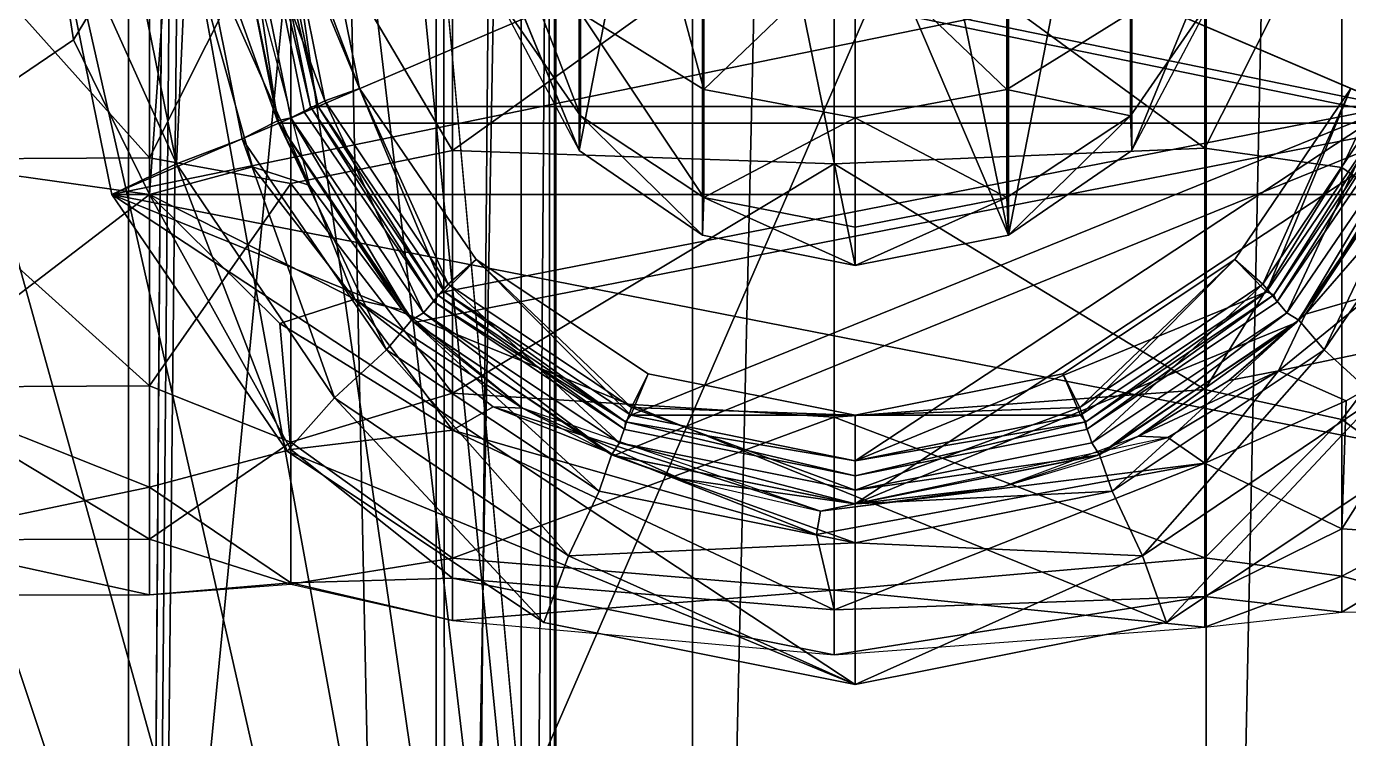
# Model space of a CAD drawing. Units: millimetres at full size, sheet at 1:50. Extents: x -9750 to 9750, y -6680 to 6675.
# Drawn here: x -4134.61 to -4112.53, y 3886.97 to 3898.86 of the extents above; entities that cross this region are included whole.
import ezdxf

# ---------------------------------------------------------------- set-up
doc = ezdxf.new("R2010")
doc.units = ezdxf.units.MM
doc.header["$LTSCALE"] = 50
doc.layers.add('0-A_汎用オブジェクト（実装）', color=4, linetype='Continuous')

msp = doc.modelspace()

# ---------------------------------------------------------------- wipeouts: each hides what was drawn before it
msp.add_wipeout([(-5115.77, 3745.05), (-4015.77, 3745.05), (-4015.77, 5120.05), (-4015.77, 5120.05)])

# ---------------------------------------------------------------- next in the draw order: wipeouts: each hides what was drawn before it
msp.add_wipeout([(-5115.77, 3745.05), (-4015.77, 5120.05), (-5115.77, 5120.05), (-5115.77, 5120.05)])

# ---------------------------------------------------------------- next in the draw order: linework, layer by layer
at = {"layer": '0-A_汎用オブジェクト（実装）'}
for p, q in [((-4125.77, 3821.98), (-4125.77, 4004.29)), ((-4125.77, 3936.37), (-4125.77, 3821.98)), ((-4125.77, 3931.06), (-4125.77, 3821.98)), ((-4125.77, 3845.32), (-4125.77, 3925.41)), ((-4125.77, 3845.32), (-4125.77, 3925.41)), ((-4125.77, 3821.44), (-4125.77, 3925.41)), ((-4125.77, 3925.41), (-4125.77, 3821.44)), ((-4134.27, 3901.37), (-4133.19, 3896.06)), ((-4131.02, 3901.37), (-4130.2, 3897.34)), ((-4129.97, 3897.43), (-4130.77, 3901.37)), ((-4130.77, 3901.37), (-4129.97, 3897.43)), ((-4125.38, 3896.79), (-4127.27, 3901.37)), ((-4127.27, 3901.37), (-4125.38, 3896.79)), ((-4129.05, 3897.83), (-4127.1, 3894.97)), ((-4127.1, 3894.97), (-4129.05, 3897.83)), ((-4114.43, 3894.97), (-4112.49, 3897.83)), ((-4112.49, 3897.83), (-4114.43, 3894.97)), ((-4130.2, 3897.34), (-4127.98, 3894.08)), ((-4127.8, 3894.26), (-4129.97, 3897.43)), ((-4129.97, 3897.43), (-4127.8, 3894.26)), ((-4111.56, 3897.43), (-4113.73, 3894.26)), ((-4113.73, 3894.26), (-4111.56, 3897.43)), ((-4113.56, 3894.08), (-4111.34, 3897.34)), ((-4123.32, 3895.38), (-4125.38, 3896.79)), ((-4125.38, 3896.79), (-4123.32, 3895.38)), ((-4116.15, 3896.79), (-4118.21, 3895.38)), ((-4118.21, 3895.38), (-4116.15, 3896.79)), ((-4133.19, 3896.06), (-4130.26, 3891.77)), ((-4123.32, 3895.38), (-4120.77, 3894.87)), ((-4120.77, 3894.87), (-4118.21, 3895.38)), ((-4124.23, 3893.06), (-4127.1, 3894.97)), ((-4127.1, 3894.97), (-4124.23, 3893.06)), ((-4114.43, 3894.97), (-4117.3, 3893.06)), ((-4124.62, 3892.13), (-4127.8, 3894.26)), ((-4127.8, 3894.26), (-4124.62, 3892.13)), ((-4113.73, 3894.26), (-4116.91, 3892.13)), ((-4116.91, 3892.13), (-4113.73, 3894.26)), ((-4127.98, 3894.08), (-4124.71, 3891.91)), ((-4124.71, 3891.91), (-4127.98, 3894.08)), ((-4116.82, 3891.91), (-4113.56, 3894.08)), ((-4124.23, 3893.06), (-4120.77, 3892.37)), ((-4120.77, 3892.37), (-4124.23, 3893.06)), ((-4117.3, 3893.06), (-4120.77, 3892.37)), ((-4124.62, 3892.13), (-4120.77, 3891.36)), ((-4120.77, 3891.36), (-4124.62, 3892.13)), ((-4116.91, 3892.13), (-4120.77, 3891.36)), ((-4120.77, 3891.36), (-4116.91, 3892.13)), ((-4124.71, 3891.91), (-4120.77, 3891.12)), ((-4120.77, 3891.12), (-4124.71, 3891.91)), ((-4116.82, 3891.91), (-4120.77, 3891.12)), ((-4120.77, 3891.12), (-4116.82, 3891.91)), ((-4125.97, 3888.91), (-4130.26, 3891.77)), ((-4130.26, 3891.77), (-4125.97, 3888.91)), ((-4115.57, 3888.91), (-4111.27, 3891.77)), ((-4111.27, 3891.77), (-4115.57, 3888.91)), ((-4120.77, 3890.89), (-4123.69, 3891.31)), ((-4118.29, 3891.18), (-4120.77, 3890.89)), ((-4120.77, 3887.87), (-4125.97, 3888.91)), ((-4125.97, 3888.91), (-4120.77, 3887.87))]:
    msp.add_line(p, q, dxfattribs=at)
for points in [[(-4135.14, 3827.41), (-4132.91, 3823.02), (-4132.91, 4259.72)], [(-4132.91, 4259.72), (-4132.91, 3823.02), (-4131.69, 3991.61)], [(-4140.53, 4041.37), (-4123.49, 3854.34), (-4123.49, 4228.39)], [(-4114.91, 4228.23), (-4123.49, 4228.39), (-4123.49, 3854.34)], [(-4123.49, 3854.34), (-4114.91, 3854.5), (-4114.91, 4228.23)], [(-4107.2, 4227.77), (-4114.91, 4228.23), (-4114.91, 3854.5)], [(-4114.91, 3854.5), (-4107.2, 3854.96), (-4107.2, 4227.77)], [(-4140.53, 4041.37), (-4141.35, 4033.26), (-4123.49, 3854.34)], [(-4141.35, 4033.26), (-4143.69, 4025.7), (-4123.49, 3854.34)], [(-4143.69, 4025.7), (-4147.4, 4018.87), (-4123.49, 3854.34)], [(-4147.4, 4018.87), (-4152.31, 4012.91), (-4123.49, 3854.34)], [(-4152.31, 4012.91), (-4158.27, 4008), (-4123.49, 3854.34)], [(-4158.27, 4008), (-4165.1, 4004.29), (-4123.49, 3854.34)], [(-4165.1, 4004.29), (-4172.66, 4001.94), (-4123.49, 3854.34)], [(-4125.77, 3821.98), (-4125.77, 4004.29), (-4125.83, 4002.21)], [(-4125.83, 4002.21), (-4126.03, 4000.26), (-4125.77, 3821.98)], [(-4123.49, 3854.34), (-4172.66, 4001.94), (-4180.77, 4001.13)], [(-4126.03, 4000.26), (-4127.74, 3994.9), (-4127.57, 3822.35)], [(-4127.57, 3822.35), (-4125.77, 3821.98), (-4126.03, 4000.26)], [(-4127.57, 3822.35), (-4127.74, 3994.9), (-4131.13, 3991.8)], [(-4131.13, 3991.8), (-4131.41, 3991.7), (-4132.91, 3823.02)], [(-4131.13, 3991.8), (-4132.91, 3823.02), (-4127.57, 3822.35)], [(-4131.41, 3991.7), (-4131.69, 3991.61), (-4132.91, 3823.02)], [(-4136.43, 3862.6), (-4105.77, 3933.22), (-4138.64, 3907.09)], [(-4105.77, 3933.22), (-4136.43, 3862.6), (-4105.77, 3879.3)], [(-4136.36, 3837.35), (-4127.77, 3925.41), (-4171.28, 3840.24)], [(-4127.77, 3925.41), (-4136.36, 3837.35), (-4127.77, 3845.33)], [(-4127.77, 3845.33), (-4126.35, 3845.33), (-4126.35, 3925.41)], [(-4127.77, 3845.33), (-4126.35, 3925.41), (-4127.77, 3925.41)], [(-4126.35, 3845.33), (-4125.77, 3845.33), (-4125.77, 3925.41)], [(-4126.35, 3845.33), (-4125.77, 3925.41), (-4126.35, 3925.41)], [(-4120.77, 3907.87), (-4123.32, 3907.35), (-4118.21, 3895.38)], [(-4118.21, 3907.35), (-4120.77, 3907.87), (-4118.21, 3895.38)], [(-4125.38, 3896.79), (-4123.32, 3907.35), (-4125.38, 3905.94)], [(-4125.38, 3896.79), (-4123.32, 3895.38), (-4123.32, 3907.35)], [(-4123.32, 3895.38), (-4120.77, 3894.87), (-4123.32, 3907.35)], [(-4120.77, 3894.87), (-4118.21, 3895.38), (-4123.32, 3907.35)], [(-4116.15, 3905.94), (-4118.21, 3907.35), (-4118.21, 3895.38), (-4116.15, 3905.94), (-4118.21, 3895.38), (-4116.15, 3896.79)], [(-4134.27, 3901.37), (-4133.19, 3896.06), (-4108.35, 3906.67)], [(-4107.27, 3901.37), (-4108.35, 3906.67), (-4133.19, 3896.06)], [(-4125.38, 3905.94), (-4127.27, 3901.37), (-4125.38, 3896.79)], [(-4116.15, 3896.79), (-4114.27, 3901.37), (-4116.15, 3905.94)], [(-4131.24, 3901.37), (-4111.13, 3897.25), (-4130.4, 3905.48)], [(-4110.29, 3901.37), (-4130.4, 3905.48), (-4111.13, 3897.25)], [(-4123.3, 3897.81), (-4125.36, 3905.44), (-4125.36, 3899.09)], [(-4125.36, 3905.44), (-4123.3, 3897.81), (-4123.3, 3904.45)], [(-4130.52, 3901.37), (-4111.79, 3897.53), (-4129.74, 3905.2)], [(-4111.01, 3901.37), (-4129.74, 3905.2), (-4111.79, 3897.53)], [(-4120.77, 3900.24), (-4123.3, 3904.45), (-4123.3, 3897.81)], [(-4118.24, 3904.45), (-4120.77, 3900.24), (-4118.24, 3897.81)], [(-4116.17, 3899.09), (-4118.24, 3904.45), (-4118.24, 3897.81)], [(-4132.56, 3896.67), (-4132.56, 3901.37), (-4136.77, 3901.37)], [(-4136.77, 3901.37), (-4136.77, 3896.65), (-4132.56, 3896.67)], [(-4134.25, 3901.36), (-4136.77, 3896.65), (-4133.83, 3898.64)], [(-4134.27, 3901.37), (-4132.11, 3896.57), (-4133.08, 3901.37)], [(-4132.11, 3896.57), (-4134.27, 3901.37), (-4133.19, 3896.06)], [(-4133.83, 3898.64), (-4132.18, 3901.36), (-4134.25, 3901.36)], [(-4132.56, 3896.06), (-4132.18, 3901.36), (-4133.83, 3898.64)], [(-4108.35, 3896.06), (-4107.27, 3901.37), (-4133.19, 3896.06)], [(-4132.11, 3896.57), (-4131.89, 3901.37), (-4133.08, 3901.37)], [(-4130.2, 3901.37), (-4132.56, 3901.37), (-4132.56, 3896.67)], [(-4132.56, 3896.67), (-4130.2, 3896.24), (-4130.2, 3901.37)], [(-4132.18, 3901.36), (-4132.56, 3896.06), (-4130.84, 3896.52)], [(-4132.18, 3901.36), (-4130.84, 3896.52), (-4129.88, 3896.21)], [(-4132.18, 3901.36), (-4129.88, 3896.21), (-4131.25, 3901.36)], [(-4131.89, 3901.37), (-4132.11, 3896.57), (-4131.01, 3896.99)], [(-4130.42, 3897.29), (-4131.89, 3901.37), (-4131.01, 3896.99)], [(-4131.89, 3901.37), (-4130.42, 3897.29), (-4131.24, 3901.37)], [(-4131.25, 3901.36), (-4130.4, 3897.25), (-4131.24, 3901.37)], [(-4130.4, 3897.25), (-4129.88, 3896.21), (-4131.25, 3901.36)], [(-4130.4, 3897.25), (-4111.13, 3897.25), (-4131.24, 3901.37)], [(-4130.42, 3897.29), (-4131.02, 3901.37), (-4131.24, 3901.37)], [(-4131.02, 3901.37), (-4130.42, 3897.29), (-4130.2, 3897.34)], [(-4131.02, 3901.37), (-4129.63, 3897.62), (-4130.39, 3901.37)], [(-4129.63, 3897.62), (-4131.02, 3901.37), (-4130.2, 3897.34)], [(-4130.77, 3901.37), (-4129.97, 3897.43), (-4129.87, 3897.52)], [(-4129.87, 3897.52), (-4130.65, 3901.37), (-4130.77, 3901.37)], [(-4130.77, 3901.37), (-4129.87, 3897.52), (-4130.65, 3901.37)], [(-4129.87, 3897.52), (-4130.77, 3901.37), (-4129.97, 3897.43)], [(-4130.65, 3901.37), (-4129.87, 3897.52), (-4129.74, 3897.53)], [(-4129.74, 3897.53), (-4130.52, 3901.37), (-4130.65, 3901.37)], [(-4130.65, 3901.37), (-4129.74, 3897.53), (-4130.52, 3901.37)], [(-4129.74, 3897.53), (-4130.65, 3901.37), (-4129.87, 3897.52)], [(-4129.05, 3897.83), (-4129.77, 3901.37), (-4130.52, 3901.37)], [(-4130.52, 3901.37), (-4129.74, 3897.53), (-4129.05, 3897.83)], [(-4129.74, 3897.53), (-4111.79, 3897.53), (-4130.52, 3901.37)], [(-4130.39, 3901.37), (-4129.05, 3897.83), (-4129.77, 3901.37)], [(-4129.05, 3897.83), (-4130.39, 3901.37), (-4129.63, 3897.62)], [(-4127.5, 3896.79), (-4127.5, 3901.37), (-4130.2, 3901.37)], [(-4130.2, 3901.37), (-4130.2, 3896.24), (-4127.5, 3896.79)], [(-4121.12, 3901.36), (-4127.5, 3901.37), (-4127.5, 3896.79)], [(-4127.5, 3896.79), (-4121.12, 3896.57), (-4121.12, 3901.36)], [(-4126.76, 3899.39), (-4125.38, 3896.79), (-4127.27, 3901.37)], [(-4121.12, 3901.36), (-4121.12, 3896.57), (-4114.93, 3896.83)], [(-4114.93, 3896.83), (-4114.93, 3901.36), (-4121.12, 3901.36)], [(-4114.27, 3901.37), (-4116.15, 3896.79), (-4114.78, 3899.39)], [(-4112.64, 3901.37), (-4114.93, 3901.36), (-4114.93, 3896.83)], [(-4114.93, 3896.83), (-4112.64, 3896.51), (-4112.64, 3901.37)], [(-4110.55, 3900.88), (-4112.64, 3901.37), (-4112.64, 3896.51)], [(-4125.36, 3897.37), (-4126.76, 3901), (-4126.76, 3899.39)], [(-4126.76, 3901), (-4125.36, 3897.37), (-4125.36, 3899.09)], [(-4112.64, 3896.51), (-4110.55, 3895.06), (-4110.55, 3900.88)], [(-4120.77, 3900.24), (-4123.3, 3897.81), (-4120.77, 3897.34)], [(-4120.77, 3897.34), (-4118.24, 3897.81), (-4120.77, 3900.24)], [(-4126.76, 3899.39), (-4125.38, 3896.79), (-4125.36, 3897.37)], [(-4116.15, 3896.79), (-4114.78, 3899.39), (-4116.17, 3897.37)], [(-4114.78, 3899.39), (-4116.17, 3899.09), (-4116.17, 3897.37)], [(-4123.3, 3896.01), (-4125.36, 3899.09), (-4125.36, 3897.37)], [(-4125.36, 3899.09), (-4123.3, 3896.01), (-4123.3, 3897.81)], [(-4118.24, 3897.81), (-4116.17, 3897.37), (-4116.17, 3899.09)], [(-4133.83, 3898.64), (-4136.77, 3896.65), (-4132.56, 3896.06)], [(-4112.14, 3894.38), (-4109.68, 3898.16), (-4113.25, 3894.06)], [(-4113.25, 3894.06), (-4109.68, 3898.16), (-4110.9, 3897.86)], [(-4129.05, 3897.83), (-4129.74, 3897.53), (-4127.63, 3894.43)], [(-4127.57, 3894.56), (-4129.05, 3897.83), (-4129.63, 3897.62)], [(-4129.05, 3897.83), (-4127.57, 3894.56), (-4127.1, 3894.97)], [(-4127.63, 3894.43), (-4127.1, 3894.97), (-4129.05, 3897.83)], [(-4123.3, 3896.01), (-4120.77, 3897.34), (-4123.3, 3897.81)], [(-4120.77, 3897.34), (-4118.24, 3896.01), (-4118.24, 3897.81)], [(-4116.17, 3897.37), (-4118.24, 3897.81), (-4118.24, 3896.01)], [(-4113.96, 3894.56), (-4112.49, 3897.83), (-4114.43, 3894.97)], [(-4112.49, 3897.83), (-4114.43, 3894.97), (-4113.9, 3894.43)], [(-4112.49, 3897.83), (-4113.96, 3894.56), (-4111.9, 3897.62)], [(-4113.9, 3894.43), (-4111.79, 3897.53), (-4112.49, 3897.83)], [(-4110.9, 3897.86), (-4113.25, 3894.06), (-4111.13, 3897.25)], [(-4127.98, 3894.08), (-4129.63, 3897.62), (-4130.2, 3897.34)], [(-4129.87, 3897.52), (-4129.97, 3897.43), (-4127.8, 3894.26)], [(-4127.8, 3894.26), (-4129.87, 3897.52), (-4129.97, 3897.43)], [(-4129.74, 3897.53), (-4129.87, 3897.52), (-4127.75, 3894.38)], [(-4127.75, 3894.38), (-4129.74, 3897.53), (-4129.87, 3897.52)], [(-4127.8, 3894.26), (-4127.75, 3894.38), (-4129.87, 3897.52), (-4127.8, 3894.26), (-4124.61, 3892.26), (-4127.75, 3894.38)], [(-4129.87, 3897.52), (-4127.8, 3894.26), (-4127.75, 3894.38)], [(-4127.75, 3894.38), (-4127.63, 3894.43), (-4129.74, 3897.53)], [(-4127.63, 3894.43), (-4111.79, 3897.53), (-4129.74, 3897.53)], [(-4129.74, 3897.53), (-4127.75, 3894.38), (-4127.63, 3894.43)], [(-4129.63, 3897.62), (-4127.98, 3894.08), (-4127.57, 3894.56)], [(-4124.52, 3892.37), (-4111.79, 3897.53), (-4127.63, 3894.43)], [(-4120.77, 3891.61), (-4124.61, 3892.26), (-4120.77, 3891.36), (-4120.77, 3891.61), (-4111.79, 3897.53), (-4124.52, 3892.37), (-4120.77, 3891.61), (-4113.9, 3894.43), (-4111.79, 3897.53)], [(-4113.56, 3894.08), (-4111.9, 3897.62), (-4113.96, 3894.56)], [(-4111.79, 3897.53), (-4113.9, 3894.43), (-4113.78, 3894.38)], [(-4113.78, 3894.38), (-4111.79, 3897.53), (-4113.9, 3894.43)], [(-4113.78, 3894.38), (-4111.66, 3897.52), (-4111.79, 3897.53)], [(-4111.79, 3897.53), (-4113.78, 3894.38), (-4111.66, 3897.52)], [(-4111.66, 3897.52), (-4113.78, 3894.38), (-4113.73, 3894.26)], [(-4113.73, 3894.26), (-4111.66, 3897.52), (-4113.78, 3894.38)], [(-4113.73, 3894.26), (-4111.56, 3897.43), (-4111.66, 3897.52)], [(-4111.66, 3897.52), (-4113.73, 3894.26), (-4111.56, 3897.43)], [(-4111.9, 3897.62), (-4113.56, 3894.08), (-4111.34, 3897.34)], [(-4128.18, 3893.96), (-4130.2, 3897.34), (-4130.42, 3897.29)], [(-4130.2, 3897.34), (-4128.18, 3893.96), (-4127.98, 3894.08)], [(-4123.32, 3895.38), (-4125.36, 3897.37), (-4125.38, 3896.79)], [(-4125.36, 3897.37), (-4123.32, 3895.38), (-4123.3, 3896.01)], [(-4120.77, 3897.34), (-4123.3, 3896.01), (-4120.77, 3895.51)], [(-4118.24, 3896.01), (-4120.77, 3897.34), (-4120.77, 3895.51)], [(-4118.21, 3895.38), (-4116.17, 3897.37), (-4118.24, 3896.01)], [(-4116.17, 3897.37), (-4118.21, 3895.38), (-4116.15, 3896.79)], [(-4113.36, 3893.96), (-4111.34, 3897.34), (-4113.56, 3894.08)], [(-4111.34, 3897.34), (-4113.36, 3893.96), (-4111.11, 3897.29)], [(-4128.6, 3893.46), (-4130.42, 3897.29), (-4131.01, 3896.99)], [(-4130.42, 3897.29), (-4128.6, 3893.46), (-4128.18, 3893.96)], [(-4128.34, 3894.13), (-4128.14, 3893.92), (-4130.4, 3897.25)], [(-4128.14, 3893.92), (-4111.13, 3897.25), (-4130.4, 3897.25)], [(-4128.34, 3894.13), (-4130.4, 3897.25), (-4129.88, 3896.21)], [(-4124.8, 3891.7), (-4111.13, 3897.25), (-4128.14, 3893.92)], [(-4120.77, 3890.89), (-4111.13, 3897.25), (-4124.8, 3891.7)], [(-4120.77, 3890.89), (-4113.4, 3893.92), (-4111.13, 3897.25)], [(-4113.4, 3893.92), (-4113.25, 3894.06), (-4111.13, 3897.25)], [(-4112.94, 3893.46), (-4111.11, 3897.29), (-4113.36, 3893.96)], [(-4111.11, 3897.29), (-4112.94, 3893.46), (-4110.53, 3896.99)], [(-4129.47, 3892.66), (-4131.01, 3896.99), (-4132.11, 3896.57)], [(-4131.01, 3896.99), (-4129.47, 3892.66), (-4128.6, 3893.46)], [(-4112.06, 3892.66), (-4110.53, 3896.99), (-4112.94, 3893.46)], [(-4132.56, 3892.86), (-4132.56, 3896.67), (-4136.77, 3896.65)], [(-4136.77, 3896.65), (-4136.77, 3892.84), (-4132.56, 3892.86)], [(-4136.77, 3892.84), (-4132.56, 3896.06), (-4136.77, 3896.65)], [(-4130.2, 3896.24), (-4132.56, 3896.67), (-4132.56, 3892.86)], [(-4127.5, 3892.74), (-4127.5, 3896.79), (-4130.2, 3896.24)], [(-4121.12, 3896.57), (-4127.5, 3896.79), (-4127.5, 3892.74)], [(-4114.93, 3892.8), (-4114.93, 3896.83), (-4121.12, 3896.57)], [(-4112.64, 3896.51), (-4114.93, 3896.83), (-4114.93, 3892.8)], [(-4130.26, 3891.77), (-4132.11, 3896.57), (-4133.19, 3896.06)], [(-4132.56, 3896.06), (-4129.13, 3894.31), (-4130.84, 3896.52)], [(-4132.11, 3896.57), (-4130.26, 3891.77), (-4129.47, 3892.66)], [(-4130.84, 3896.52), (-4129.13, 3894.31), (-4129.88, 3896.21)], [(-4127.5, 3892.74), (-4121.12, 3892.34), (-4121.12, 3896.57)], [(-4121.12, 3896.57), (-4121.12, 3892.34), (-4114.93, 3892.8)], [(-4114.93, 3892.8), (-4112.64, 3892.3), (-4112.64, 3896.51)], [(-4110.55, 3895.06), (-4112.64, 3896.51), (-4112.64, 3892.3)], [(-4132.56, 3892.86), (-4130.2, 3891.92), (-4130.2, 3896.24)], [(-4130.2, 3896.24), (-4130.2, 3891.92), (-4127.5, 3892.74)], [(-4129.13, 3894.31), (-4128.34, 3894.13), (-4129.88, 3896.21)], [(-4132.56, 3896.06), (-4136.77, 3892.84), (-4132.56, 3891.17)], [(-4115.57, 3888.91), (-4111.27, 3891.77), (-4133.19, 3896.06)], [(-4120.77, 3887.87), (-4133.19, 3896.06), (-4130.26, 3891.77)], [(-4120.77, 3887.87), (-4115.57, 3888.91), (-4133.19, 3896.06)], [(-4111.27, 3891.77), (-4108.35, 3896.06), (-4133.19, 3896.06)], [(-4130.38, 3893.9), (-4129.13, 3894.31), (-4132.56, 3896.06)], [(-4132.56, 3891.17), (-4130.2, 3891.8), (-4132.56, 3896.06)], [(-4132.56, 3896.06), (-4130.2, 3891.8), (-4130.38, 3893.9)], [(-4120.77, 3894.87), (-4123.3, 3896.01), (-4123.32, 3895.38)], [(-4120.77, 3895.51), (-4123.3, 3896.01), (-4120.77, 3894.87)], [(-4118.21, 3895.38), (-4118.24, 3896.01), (-4120.77, 3894.87)], [(-4120.77, 3894.87), (-4118.24, 3896.01), (-4120.77, 3895.51)], [(-4127.1, 3894.97), (-4127.63, 3894.43), (-4124.52, 3892.37)], [(-4124.51, 3892.5), (-4127.1, 3894.97), (-4127.57, 3894.56)], [(-4127.1, 3894.97), (-4124.51, 3892.5), (-4124.23, 3893.06)], [(-4124.52, 3892.37), (-4124.23, 3893.06), (-4127.1, 3894.97)], [(-4117.02, 3892.5), (-4114.43, 3894.97), (-4117.3, 3893.06)], [(-4114.43, 3894.97), (-4117.3, 3893.06), (-4117.01, 3892.37)], [(-4114.43, 3894.97), (-4117.02, 3892.5), (-4113.96, 3894.56)], [(-4117.01, 3892.37), (-4113.9, 3894.43), (-4114.43, 3894.97)], [(-4112.64, 3892.3), (-4110.55, 3890.78), (-4110.55, 3895.06)], [(-4124.71, 3891.91), (-4127.57, 3894.56), (-4127.98, 3894.08)], [(-4127.63, 3894.43), (-4127.75, 3894.38), (-4124.61, 3892.26)], [(-4124.61, 3892.26), (-4127.63, 3894.43), (-4127.75, 3894.38)], [(-4124.61, 3892.26), (-4124.52, 3892.37), (-4127.63, 3894.43)], [(-4127.63, 3894.43), (-4124.61, 3892.26), (-4124.52, 3892.37)], [(-4127.57, 3894.56), (-4124.71, 3891.91), (-4124.51, 3892.5)], [(-4116.92, 3892.26), (-4113.78, 3894.38), (-4113.9, 3894.43), (-4116.92, 3892.26), (-4117.01, 3892.37), (-4120.77, 3891.61)], [(-4113.9, 3894.43), (-4120.77, 3891.61), (-4117.01, 3892.37)], [(-4116.82, 3891.91), (-4113.96, 3894.56), (-4117.02, 3892.5)], [(-4113.9, 3894.43), (-4117.01, 3892.37), (-4116.92, 3892.26)], [(-4116.92, 3892.26), (-4113.9, 3894.43), (-4117.01, 3892.37)], [(-4113.9, 3894.43), (-4116.92, 3892.26), (-4113.78, 3894.38)], [(-4113.96, 3894.56), (-4116.82, 3891.91), (-4113.56, 3894.08)], [(-4127.5, 3892.12), (-4129.13, 3894.31), (-4130.38, 3893.9)], [(-4129.13, 3894.31), (-4127.5, 3892.12), (-4126.82, 3892.51)], [(-4129.13, 3894.31), (-4126.82, 3892.51), (-4126.33, 3892.49)], [(-4129.13, 3894.31), (-4126.33, 3892.49), (-4128.34, 3894.13)], [(-4124.62, 3892.13), (-4127.75, 3894.38), (-4127.8, 3894.26)], [(-4127.8, 3894.26), (-4124.62, 3892.13), (-4124.61, 3892.26)], [(-4127.75, 3894.38), (-4124.62, 3892.13), (-4124.61, 3892.26)], [(-4113.78, 3894.38), (-4116.92, 3892.26), (-4116.91, 3892.13)], [(-4116.91, 3892.13), (-4113.78, 3894.38), (-4116.92, 3892.26)], [(-4116.91, 3892.13), (-4113.73, 3894.26), (-4113.78, 3894.38)], [(-4113.78, 3894.38), (-4116.91, 3892.13), (-4113.73, 3894.26)], [(-4113.7, 3893.11), (-4110.55, 3893.77), (-4112.14, 3894.38)], [(-4113.7, 3893.11), (-4112.14, 3894.38), (-4113.25, 3894.06)], [(-4128.14, 3893.92), (-4126.33, 3892.49), (-4128.34, 3894.13)], [(-4124.84, 3891.71), (-4127.98, 3894.08), (-4128.18, 3893.96)], [(-4127.98, 3894.08), (-4124.84, 3891.71), (-4124.71, 3891.91)], [(-4116.69, 3891.71), (-4113.56, 3894.08), (-4116.82, 3891.91)], [(-4113.56, 3894.08), (-4116.69, 3891.71), (-4113.36, 3893.96)], [(-4113.7, 3893.11), (-4113.25, 3894.06), (-4114.53, 3892.95)], [(-4113.25, 3894.06), (-4114.53, 3892.95), (-4113.4, 3893.92)], [(-4130.2, 3891.8), (-4127.5, 3892.12), (-4130.38, 3893.9)], [(-4125.05, 3891.1), (-4128.18, 3893.96), (-4128.6, 3893.46)], [(-4128.18, 3893.96), (-4125.05, 3891.1), (-4124.84, 3891.71)], [(-4126.33, 3892.49), (-4124.8, 3891.7), (-4128.14, 3893.92)], [(-4113.4, 3893.92), (-4120.77, 3890.89), (-4116.73, 3891.7)], [(-4116.73, 3891.7), (-4116.04, 3892.02), (-4113.4, 3893.92)], [(-4116.48, 3891.1), (-4113.36, 3893.96), (-4116.69, 3891.71)], [(-4113.36, 3893.96), (-4116.48, 3891.1), (-4112.94, 3893.46)], [(-4113.4, 3893.92), (-4116.04, 3892.02), (-4114.53, 3892.95)], [(-4110.55, 3893.77), (-4113.7, 3893.11), (-4112.57, 3892.61)], [(-4112.57, 3892.61), (-4112.64, 3890.47), (-4110.55, 3893.77)], [(-4110.55, 3893.77), (-4112.64, 3890.47), (-4110.55, 3890.34)], [(-4125.56, 3890.02), (-4128.6, 3893.46), (-4129.47, 3892.66)], [(-4128.6, 3893.46), (-4125.56, 3890.02), (-4125.05, 3891.1)], [(-4115.97, 3890.02), (-4112.94, 3893.46), (-4116.48, 3891.1)], [(-4112.94, 3893.46), (-4115.97, 3890.02), (-4112.06, 3892.66)], [(-4115.55, 3892), (-4113.7, 3893.11), (-4116.04, 3892.02)], [(-4113.7, 3893.11), (-4114.53, 3892.95), (-4116.04, 3892.02)], [(-4114.93, 3891.57), (-4113.7, 3893.11), (-4115.55, 3892)], [(-4112.57, 3892.61), (-4113.7, 3893.11), (-4114.93, 3891.57)], [(-4120.77, 3892.37), (-4124.23, 3893.06), (-4124.52, 3892.37)], [(-4124.51, 3892.5), (-4120.77, 3892.37), (-4124.23, 3893.06)], [(-4120.77, 3892.37), (-4117.02, 3892.5), (-4117.3, 3893.06)], [(-4117.01, 3892.37), (-4117.3, 3893.06), (-4120.77, 3892.37)], [(-4132.56, 3890.3), (-4132.56, 3892.86), (-4136.77, 3892.84)], [(-4136.77, 3892.84), (-4136.77, 3890.29), (-4132.56, 3890.3)], [(-4136.77, 3890.29), (-4132.56, 3891.17), (-4136.77, 3892.84)], [(-4130.2, 3891.92), (-4132.56, 3892.86), (-4132.56, 3890.3)], [(-4125.97, 3888.91), (-4129.47, 3892.66), (-4130.26, 3891.77)], [(-4127.5, 3889.98), (-4127.5, 3892.74), (-4130.2, 3891.92)], [(-4129.47, 3892.66), (-4125.97, 3888.91), (-4125.56, 3890.02)], [(-4121.12, 3892.34), (-4127.5, 3892.74), (-4127.5, 3889.98)], [(-4114.93, 3889.99), (-4114.93, 3892.8), (-4121.12, 3892.34)], [(-4115.57, 3888.91), (-4112.06, 3892.66), (-4115.97, 3890.02)], [(-4112.06, 3892.66), (-4115.57, 3888.91), (-4111.27, 3891.77)], [(-4112.64, 3892.3), (-4114.93, 3892.8), (-4114.93, 3889.99)], [(-4121.42, 3890.38), (-4126.82, 3892.51), (-4127.5, 3892.12)], [(-4126.82, 3892.51), (-4121.42, 3890.38), (-4121.35, 3890.77)], [(-4126.82, 3892.51), (-4121.35, 3890.77), (-4126.33, 3892.49)], [(-4126.33, 3892.49), (-4123.69, 3891.31), (-4121.35, 3890.77)], [(-4124.8, 3891.7), (-4123.69, 3891.31), (-4126.33, 3892.49)], [(-4120.77, 3891.12), (-4124.51, 3892.5), (-4124.71, 3891.91)], [(-4120.77, 3892.37), (-4124.51, 3892.5), (-4120.77, 3891.12)], [(-4117.02, 3892.5), (-4120.77, 3891.12), (-4116.82, 3891.91)], [(-4120.77, 3891.12), (-4117.02, 3892.5), (-4120.77, 3892.37)], [(-4112.64, 3890.47), (-4112.57, 3892.61), (-4114.93, 3891.57)], [(-4127.5, 3889.98), (-4121.12, 3889.45), (-4121.12, 3892.34)], [(-4124.61, 3892.26), (-4124.62, 3892.13), (-4120.77, 3891.36)], [(-4120.77, 3891.36), (-4124.61, 3892.26), (-4124.62, 3892.13)], [(-4120.77, 3891.61), (-4124.52, 3892.37), (-4124.61, 3892.26)], [(-4124.61, 3892.26), (-4120.77, 3891.61), (-4124.52, 3892.37)], [(-4120.77, 3891.36), (-4120.77, 3891.61), (-4124.61, 3892.26)], [(-4124.52, 3892.37), (-4120.77, 3891.61), (-4120.77, 3892.37)], [(-4121.12, 3892.34), (-4121.12, 3889.45), (-4114.93, 3889.99)], [(-4120.77, 3892.37), (-4120.77, 3891.61), (-4117.01, 3892.37)], [(-4120.77, 3891.61), (-4116.92, 3892.26), (-4117.01, 3892.37)], [(-4120.77, 3891.61), (-4120.77, 3891.36), (-4116.92, 3892.26)], [(-4120.77, 3891.36), (-4116.91, 3892.13), (-4116.92, 3892.26)], [(-4116.92, 3892.26), (-4120.77, 3891.36), (-4116.91, 3892.13)], [(-4120.77, 3891.36), (-4116.92, 3892.26), (-4120.77, 3891.61)], [(-4114.93, 3889.99), (-4112.64, 3889.68), (-4112.64, 3892.3)], [(-4112.64, 3892.3), (-4112.64, 3889.68), (-4110.55, 3890.78)], [(-4130.2, 3891.8), (-4127.5, 3889.65), (-4127.5, 3892.12)], [(-4127.5, 3892.12), (-4121.12, 3889.12), (-4121.42, 3890.38)], [(-4127.5, 3889.65), (-4121.12, 3889.12), (-4127.5, 3892.12)], [(-4115.55, 3892), (-4121.35, 3890.77), (-4114.93, 3891.57)], [(-4118.29, 3891.18), (-4115.55, 3892), (-4121.35, 3890.77)], [(-4118.29, 3891.18), (-4115.55, 3892), (-4116.04, 3892.02)], [(-4116.04, 3892.02), (-4118.29, 3891.18), (-4116.73, 3891.7)], [(-4132.56, 3890.3), (-4130.2, 3889.55), (-4130.2, 3891.92)], [(-4132.56, 3891.17), (-4130.2, 3889.57), (-4130.2, 3891.8)], [(-4130.2, 3891.92), (-4130.2, 3889.55), (-4127.5, 3889.98)], [(-4127.5, 3889.65), (-4130.2, 3891.8), (-4130.2, 3889.57)], [(-4120.77, 3890.89), (-4124.71, 3891.91), (-4124.84, 3891.71)], [(-4124.71, 3891.91), (-4120.77, 3890.89), (-4120.77, 3891.12)], [(-4120.77, 3891.12), (-4116.69, 3891.71), (-4116.82, 3891.91)], [(-4130.26, 3891.77), (-4125.97, 3888.91), (-4120.77, 3887.87)], [(-4120.77, 3890.24), (-4124.84, 3891.71), (-4125.05, 3891.1)], [(-4120.77, 3890.89), (-4124.84, 3891.71), (-4120.77, 3890.24)], [(-4123.69, 3891.31), (-4120.77, 3890.89), (-4124.8, 3891.7)], [(-4114.93, 3891.57), (-4121.35, 3890.77), (-4121.42, 3890.38)], [(-4121.12, 3889.12), (-4114.93, 3891.57), (-4121.42, 3890.38)], [(-4114.93, 3891.57), (-4121.12, 3889.12), (-4114.93, 3889.34)], [(-4120.77, 3890.89), (-4116.48, 3891.1), (-4116.69, 3891.71)], [(-4120.77, 3890.89), (-4116.69, 3891.71), (-4120.77, 3891.12)], [(-4120.77, 3890.89), (-4118.29, 3891.18), (-4116.73, 3891.7)], [(-4114.93, 3889.34), (-4112.64, 3890.47), (-4114.93, 3891.57)], [(-4132.56, 3891.17), (-4136.77, 3890.29), (-4132.56, 3889.37)], [(-4130.2, 3889.57), (-4132.56, 3891.17), (-4132.56, 3889.37)], [(-4123.69, 3891.31), (-4121.35, 3890.77), (-4120.77, 3890.89)], [(-4121.35, 3890.77), (-4118.29, 3891.18), (-4120.77, 3890.89)], [(-4125.56, 3890.02), (-4120.77, 3890.24), (-4125.05, 3891.1)], [(-4120.77, 3890.24), (-4115.97, 3890.02), (-4116.48, 3891.1)], [(-4116.48, 3891.1), (-4120.77, 3890.89), (-4120.77, 3890.24)], [(-4110.55, 3889.12), (-4110.55, 3890.78), (-4112.64, 3889.68)], [(-4114.93, 3889.34), (-4112.64, 3889.08), (-4112.64, 3890.47)], [(-4112.64, 3889.08), (-4110.55, 3890.34), (-4112.64, 3890.47)], [(-4132.56, 3889.37), (-4132.56, 3890.3), (-4136.77, 3890.29)], [(-4136.77, 3890.29), (-4136.77, 3889.37), (-4132.56, 3889.37)], [(-4132.56, 3889.37), (-4136.77, 3890.29), (-4136.77, 3889.37)], [(-4132.56, 3890.3), (-4132.56, 3889.37), (-4130.2, 3889.55)], [(-4120.77, 3890.24), (-4125.56, 3890.02), (-4120.77, 3887.87)], [(-4120.77, 3887.87), (-4115.97, 3890.02), (-4120.77, 3890.24)], [(-4110.55, 3890.34), (-4112.64, 3889.08), (-4110.55, 3889.12)], [(-4120.77, 3887.87), (-4125.56, 3890.02), (-4125.97, 3888.91)], [(-4115.97, 3890.02), (-4120.77, 3887.87), (-4115.57, 3888.91)], [(-4127.5, 3888.94), (-4127.5, 3889.98), (-4130.2, 3889.55)], [(-4121.12, 3889.45), (-4127.5, 3889.98), (-4127.5, 3888.94)], [(-4114.93, 3888.83), (-4114.93, 3889.99), (-4121.12, 3889.45)], [(-4112.64, 3889.68), (-4114.93, 3889.99), (-4114.93, 3888.83)], [(-4130.2, 3889.57), (-4132.56, 3889.37), (-4130.2, 3889.55)], [(-4130.2, 3889.57), (-4127.5, 3888.94), (-4127.5, 3889.65)], [(-4127.5, 3888.94), (-4130.2, 3889.57), (-4130.2, 3889.55)], [(-4121.12, 3888.37), (-4127.5, 3889.65), (-4127.5, 3888.94)], [(-4127.5, 3889.65), (-4121.12, 3888.37), (-4121.12, 3889.12)], [(-4114.93, 3888.83), (-4112.64, 3889.08), (-4112.64, 3889.68)], [(-4112.64, 3889.68), (-4112.64, 3889.08), (-4110.55, 3889.12)], [(-4127.5, 3888.94), (-4121.12, 3888.37), (-4121.12, 3889.45)], [(-4121.12, 3889.45), (-4121.12, 3888.37), (-4114.93, 3888.83)], [(-4114.93, 3889.34), (-4121.12, 3888.37), (-4114.93, 3888.83)], [(-4121.12, 3888.37), (-4114.93, 3889.34), (-4121.12, 3889.12)], [(-4112.64, 3889.08), (-4114.93, 3889.34), (-4114.93, 3888.83)]]:
    msp.add_lwpolyline(points, close=True, dxfattribs=at)
for points in [[(-4130.26, 3891.77), (-4133.19, 3896.06), (-4134.27, 3901.37)], [(-4127.98, 3894.08), (-4130.2, 3897.34), (-4131.02, 3901.37)], [(-4129.77, 3901.37), (-4129.05, 3897.83), (-4129.77, 3901.37)], [(-4114.27, 3901.37), (-4116.15, 3896.79), (-4114.27, 3901.37)], [(-4111.34, 3897.34), (-4113.56, 3894.08), (-4116.82, 3891.91)], [(-4118.21, 3895.38), (-4120.77, 3894.87), (-4123.32, 3895.38)], [(-4120.77, 3892.37), (-4117.3, 3893.06), (-4114.43, 3894.97)], [(-4115.57, 3888.91), (-4120.77, 3887.87), (-4115.57, 3888.91)]]:
    msp.add_lwpolyline(points, dxfattribs=at)

doc.saveas('drawing.dxf')
